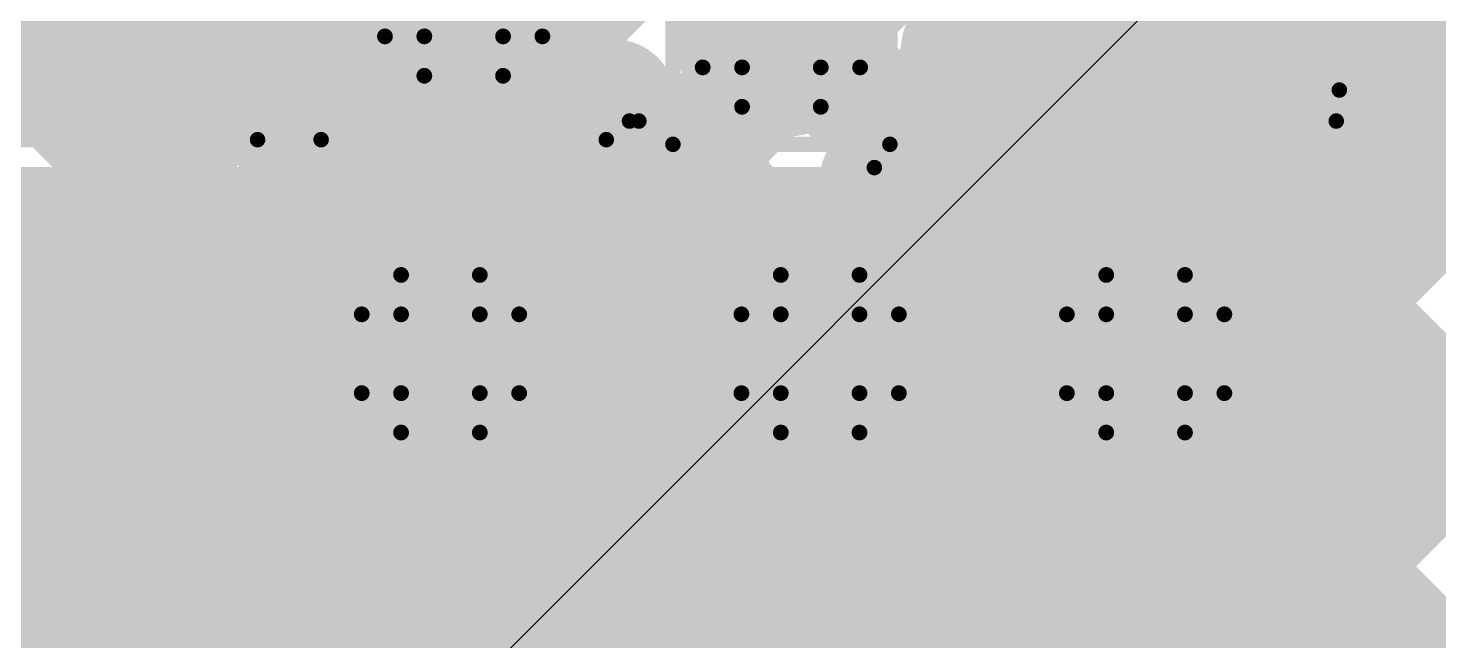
# Model space of a CAD drawing. Header units: millimetres. Extents: x 13 to 259, y -2 to 326.
# Drawn here: x 102.72 to 107.271, y 106.675 to 108.649 of the extents above; entities that cross this region are included whole.
import ezdxf

# ---------------------------------------------------------------- set-up
doc = ezdxf.new("R2010")
doc.units = ezdxf.units.MM
for name, color, linetype in [('BottomLayer', 5, 'Continuous'), ('BottomSolder', 6, 'Continuous'), ('ConnectLayer', 7, 'Continuous'), ('DrillDrawing', 1, 'Continuous'), ('Mechanical14', 56, 'Continuous'), ('Mechanical15', 56, 'Continuous'), ('Mechanical8', 56, 'Continuous'), ('MidLayer1', 16, 'Continuous'), ('MidLayer2', 76, 'Continuous'), ('MidLayer3', 90, 'Continuous'), ('MidLayer4', 156, 'Continuous'), ('MidLayer5', 130, 'Continuous'), ('MidLayer6', 216, 'Continuous'), ('MultiLayer', 9, 'Continuous'), ('TopLayer', 1, 'Continuous'), ('TopOverlay', 2, 'Continuous'), ('TopPaste', 8, 'Continuous'), ('TopSolder', 216, 'Continuous')]:
    doc.layers.add(name, color=color, linetype=linetype)

# ---------------------------------------------------------------- blocks, each defined once
blk = doc.blocks.new('CAPC0603X33N_92')
at = {"layer": 'Mechanical14', "const_width": 0.1}
for points in [[(0.65, 0.25), (-0.65, 0.25)], [(-0.65, -0.25), (-0.65, 0.25)], [(0.65, -0.25), (0.65, 0.25)], [(0.65, -0.25), (-0.65, -0.25)]]:
    blk.add_lwpolyline(points, dxfattribs=at)
at = {"layer": 'Mechanical14', "const_width": 0.05}
for points in [[(-0.675, 0.25, 1), (-0.625, 0.25, 1)], [(-0.675, 0.25, 1), (-0.625, 0.25, 1)], [(0.625, 0.25, 1), (0.675, 0.25, 1)], [(0.625, 0.25, 1), (0.675, 0.25, 1)], [(-0.675, -0.25, 1), (-0.625, -0.25, 1)], [(-0.675, -0.25, 1), (-0.625, -0.25, 1)], [(0.625, -0.25, 1), (0.675, -0.25, 1)], [(0.625, -0.25, 1), (0.675, -0.25, 1)]]:
    blk.add_lwpolyline(points, format="xyb", close=True, dxfattribs=at)
at = {"layer": 'Mechanical15', "const_width": 0.05}
for points in [[(0.75, 0.35), (-0.75, 0.35)], [(-0.75, -0.35), (-0.75, 0.35)], [(0.75, -0.35), (0.75, 0.35)], [(0, -0.3), (0, 0.3)], [(0.3, 0), (-0.3, 0)], [(0.75, -0.35), (-0.75, -0.35)]]:
    blk.add_lwpolyline(points, dxfattribs=at)
at = {"layer": 'Mechanical15', "const_width": 0.025}
for points in [[(-0.7625, 0.35, 1), (-0.7375, 0.35, 1)], [(-0.7625, 0.35, 1), (-0.7375, 0.35, 1)], [(0.7375, 0.35, 1), (0.7625, 0.35, 1)], [(0.7375, 0.35, 1), (0.7625, 0.35, 1)], [(-0.0125, 0.3, 1), (0.0125, 0.3, 1)], [(-0.3125, 0, 1), (-0.2875, 0, 1)], [(0.2875, 0, 1), (0.3125, 0, 1)], [(-0.0125, -0.3, 1), (0.0125, -0.3, 1)], [(-0.7625, -0.35, 1), (-0.7375, -0.35, 1)], [(-0.7625, -0.35, 1), (-0.7375, -0.35, 1)], [(0.7375, -0.35, 1), (0.7625, -0.35, 1)], [(0.7375, -0.35, 1), (0.7625, -0.35, 1)]]:
    blk.add_lwpolyline(points, format="xyb", close=True, dxfattribs=at)
at = {"layer": 'TopLayer'}
for points in [[(-0.575, -0.2), (-0.125, -0.2), (-0.575, 0.2), (-0.125, 0.2)], [(0.125, -0.2), (0.575, -0.2), (0.125, 0.2), (0.575, 0.2)]]:
    blk.add_solid(points, dxfattribs=at)
at = {"layer": 'TopPaste'}
for points in [[(-0.575, -0.2), (-0.125, -0.2), (-0.575, 0.2), (-0.125, 0.2)], [(0.125, -0.2), (0.575, -0.2), (0.125, 0.2), (0.575, 0.2)]]:
    blk.add_solid(points, dxfattribs=at)
at = {"layer": 'TopSolder'}
for points in [[(-0.6766, -0.3016), (-0.0234, -0.3016), (-0.6766, 0.3016), (-0.0234, 0.3016)], [(0.0234, -0.3016), (0.6766, -0.3016), (0.0234, 0.3016), (0.6766, 0.3016)]]:
    blk.add_solid(points, dxfattribs=at)
blk = doc.blocks.new('CAPC1005X55N_93')
at = {"layer": 'Mechanical14', "const_width": 0.1}
for points in [[(-0.5249, -0.2749), (-0.5249, 0.2751)], [(0.5251, 0.2751), (-0.5249, 0.2751)], [(0.5251, -0.2749), (0.5251, 0.2751)], [(0.5251, -0.2749), (-0.5249, -0.2749)]]:
    blk.add_lwpolyline(points, dxfattribs=at)
at = {"layer": 'Mechanical14', "const_width": 0.05}
for points in [[(-0.5499, 0.2751, 1), (-0.5, 0.2751, 1)], [(-0.5499, 0.2751, 1), (-0.5, 0.2751, 1)], [(0.5001, 0.2751, 1), (0.55, 0.2751, 1)], [(0.5001, 0.2751, 1), (0.55, 0.2751, 1)], [(-0.5499, -0.2749, 1), (-0.5, -0.2749, 1)], [(-0.5499, -0.2749, 1), (-0.5, -0.2749, 1)], [(0.5001, -0.2749, 1), (0.55, -0.2749, 1)], [(0.5001, -0.2749, 1), (0.55, -0.2749, 1)]]:
    blk.add_lwpolyline(points, format="xyb", close=True, dxfattribs=at)
at = {"layer": 'Mechanical15', "const_width": 0.05}
for points in [[(0, -0.5), (0, 0.5)], [(-0.91, -0.46), (-0.91, 0.46)], [(0.91, 0.46), (-0.91, 0.46)], [(0.91, -0.46), (0.91, 0.46)], [(0.5, 0), (-0.5, 0)], [(0.91, -0.46), (-0.91, -0.46)]]:
    blk.add_lwpolyline(points, dxfattribs=at)
at = {"layer": 'Mechanical15', "const_width": 0.025}
for points in [[(-0.0125, 0.5, 1), (0.0125, 0.5, 1)], [(-0.9225, 0.46, 1), (-0.8975, 0.46, 1)], [(-0.9225, 0.46, 1), (-0.8975, 0.46, 1)], [(0.8975, 0.46, 1), (0.9225, 0.46, 1)], [(0.8975, 0.46, 1), (0.9225, 0.46, 1)], [(-0.5125, 0, 1), (-0.4875, 0, 1)], [(0.4875, 0, 1), (0.5125, 0, 1)], [(-0.9225, -0.46, 1), (-0.8975, -0.46, 1)], [(-0.9225, -0.46, 1), (-0.8975, -0.46, 1)], [(0.8975, -0.46, 1), (0.9225, -0.46, 1)], [(0.8975, -0.46, 1), (0.9225, -0.46, 1)], [(-0.0125, -0.5, 1), (0.0125, -0.5, 1)]]:
    blk.add_lwpolyline(points, format="xyb", close=True, dxfattribs=at)
at = {"layer": 'TopLayer'}
for points in [[(-0.76, -0.31), (-0.14, -0.31), (-0.76, 0.31), (-0.14, 0.31)], [(0.14, -0.31), (0.76, -0.31), (0.14, 0.31), (0.76, 0.31)]]:
    blk.add_solid(points, dxfattribs=at)
at = {"layer": 'TopPaste'}
for points in [[(-0.76, -0.31), (-0.14, -0.31), (-0.76, 0.31), (-0.14, 0.31)], [(0.14, -0.31), (0.76, -0.31), (0.14, 0.31), (0.76, 0.31)]]:
    blk.add_solid(points, dxfattribs=at)
at = {"layer": 'TopSolder'}
for points in [[(-0.8616, -0.4116), (-0.0384, -0.4116), (-0.8616, 0.4116), (-0.0384, 0.4116)], [(0.0384, -0.4116), (0.8616, -0.4116), (0.0384, 0.4116), (0.8616, 0.4116)]]:
    blk.add_solid(points, dxfattribs=at)
blk = doc.blocks.new('IND_COILCRAFT_0805CS_147')
at = {"layer": 'Mechanical14', "const_width": 0.1}
for points in [[(-1.1445, 0.8625), (1.1445, 0.8625)], [(1.1445, 0.8625), (1.1445, -0.8625)], [(-1.1445, -0.8625), (1.1445, -0.8625)]]:
    blk.add_lwpolyline(points, dxfattribs=at)
at = {"layer": 'Mechanical14', "const_width": 0.05}
for points in [[(1.1195, 0.8625, 1), (1.1695, 0.8625, 1)], [(1.1195, 0.8625, 1), (1.1695, 0.8625, 1)], [(1.1195, -0.8625, 1), (1.1695, -0.8625, 1)], [(1.1195, -0.8625, 1), (1.1695, -0.8625, 1)]]:
    blk.add_lwpolyline(points, format="xyb", close=True, dxfattribs=at)
at = {"layer": 'Mechanical15', "const_width": 0.05}
for points in [[(1.65, 1.14), (1.65, -1.14)], [(-1.65, -1.14), (1.65, -1.14)]]:
    blk.add_lwpolyline(points, dxfattribs=at)
at = {"layer": 'Mechanical15', "const_width": 0.025}
blk.add_lwpolyline([(1.6375, -1.14, 1), (1.6625, -1.14, 1)], format="xyb", close=True, dxfattribs=at)
blk.add_lwpolyline([(1.6375, -1.14, 1), (1.6625, -1.14, 1)], format="xyb", close=True, dxfattribs=at)
at = {"layer": 'Mechanical8', "const_width": 0.1}
for points in [[(0.38, 0.89), (0.38, -0.89)], [(1.4, 0.89), (1.4, -0.89)], [(0, 0.5), (0, 0)], [(0.89, 0.5), (0.89, 0)], [(-0.5, 0), (0, 0)], [(0, 0), (0, -0.5)], [(0, 0), (0.5, 0)], [(0.39, 0), (0.89, 0)], [(0.89, 0), (0.89, -0.5)], [(0.89, 0), (1.39, 0)], [(0.38, -0.89), (1.4, -0.89)]]:
    blk.add_lwpolyline(points, dxfattribs=at)
at = {"layer": 'Mechanical8', "const_width": 0.05}
for points in [[(-0.025, 0.5, 1), (0.025, 0.5, 1)], [(0.865, 0.5, 1), (0.915, 0.5, 1)], [(-0.025, 0, 1), (0.025, 0, 1)], [(-0.025, 0, 1), (0.025, 0, 1)], [(-0.025, 0, 1), (0.025, 0, 1)], [(-0.025, 0, 1), (0.025, 0, 1)], [(0.365, 0, 1), (0.415, 0, 1)], [(0.475, 0, 1), (0.525, 0, 1)], [(0.865, 0, 1), (0.915, 0, 1)], [(0.865, 0, 1), (0.915, 0, 1)], [(0.865, 0, 1), (0.915, 0, 1)], [(0.865, 0, 1), (0.915, 0, 1)], [(1.365, 0, 1), (1.415, 0, 1)], [(-0.025, -0.5, 1), (0.025, -0.5, 1)], [(0.865, -0.5, 1), (0.915, -0.5, 1)], [(0.355, -0.89, 1), (0.405, -0.89, 1)], [(0.355, -0.89, 1), (0.405, -0.89, 1)], [(1.375, -0.89, 1), (1.425, -0.89, 1)], [(1.375, -0.89, 1), (1.425, -0.89, 1)]]:
    blk.add_lwpolyline(points, format="xyb", close=True, dxfattribs=at)
at = {"layer": 'TopLayer'}
blk.add_solid([(0.38, -0.89), (1.4, -0.89), (0.38, 0.89), (1.4, 0.89)], dxfattribs=at)
at = {"layer": 'TopOverlay', "const_width": 0.2}
blk.add_lwpolyline([(0, 0.75), (0, -0.75)], dxfattribs=at)
at = {"layer": 'TopOverlay', "const_width": 0.1}
for points in [[(-0.05, 0.75, 1), (0.05, 0.75, 1)], [(-0.05, -0.75, 1), (0.05, -0.75, 1)]]:
    blk.add_lwpolyline(points, format="xyb", close=True, dxfattribs=at)
at = {"layer": 'TopPaste'}
blk.add_solid([(0.38, -0.89), (1.4, -0.89), (0.38, 0.89), (1.4, 0.89)], dxfattribs=at)
at = {"layer": 'TopSolder'}
blk.add_solid([(0.2784, -0.9916), (1.5016, -0.9916), (0.2784, 0.9916), (1.5016, 0.9916)], dxfattribs=at)
blk = doc.blocks.new('IND_COILCRAFT_0805CS_148')
at = {"layer": 'Mechanical14', "const_width": 0.1}
for points in [[(-1.1445, 0.8625), (1.1445, 0.8625)], [(1.1445, 0.8625), (1.1445, -0.8625)], [(-1.1445, -0.8625), (1.1445, -0.8625)]]:
    blk.add_lwpolyline(points, dxfattribs=at)
at = {"layer": 'Mechanical14', "const_width": 0.05}
for points in [[(1.1195, 0.8625, 1), (1.1695, 0.8625, 1)], [(1.1195, 0.8625, 1), (1.1695, 0.8625, 1)], [(1.1195, -0.8625, 1), (1.1695, -0.8625, 1)], [(1.1195, -0.8625, 1), (1.1695, -0.8625, 1)]]:
    blk.add_lwpolyline(points, format="xyb", close=True, dxfattribs=at)
at = {"layer": 'Mechanical15', "const_width": 0.05}
for points in [[(-1.65, 1.14), (1.65, 1.14)], [(1.65, 1.14), (1.65, -1.14)], [(-1.65, -1.14), (1.65, -1.14)]]:
    blk.add_lwpolyline(points, dxfattribs=at)
at = {"layer": 'Mechanical15', "const_width": 0.025}
for points in [[(1.6375, 1.14, 1), (1.6625, 1.14, 1)], [(1.6375, 1.14, 1), (1.6625, 1.14, 1)], [(1.6375, -1.14, 1), (1.6625, -1.14, 1)], [(1.6375, -1.14, 1), (1.6625, -1.14, 1)]]:
    blk.add_lwpolyline(points, format="xyb", close=True, dxfattribs=at)
at = {"layer": 'Mechanical8', "const_width": 0.1}
for points in [[(0.38, 0.89), (1.4, 0.89)], [(0.38, 0.89), (0.38, -0.89)], [(1.4, 0.89), (1.4, -0.89)], [(0, 0.5), (0, 0)], [(0.89, 0.5), (0.89, 0)], [(-0.5, 0), (0, 0)], [(0, 0), (0, -0.5)], [(0, 0), (0.5, 0)], [(0.39, 0), (0.89, 0)], [(0.89, 0), (0.89, -0.5)], [(0.89, 0), (1.39, 0)], [(0.38, -0.89), (1.4, -0.89)]]:
    blk.add_lwpolyline(points, dxfattribs=at)
at = {"layer": 'Mechanical8', "const_width": 0.05}
for points in [[(0.355, 0.89, 1), (0.405, 0.89, 1)], [(0.355, 0.89, 1), (0.405, 0.89, 1)], [(1.375, 0.89, 1), (1.425, 0.89, 1)], [(1.375, 0.89, 1), (1.425, 0.89, 1)], [(-0.025, 0.5, 1), (0.025, 0.5, 1)], [(0.865, 0.5, 1), (0.915, 0.5, 1)], [(-0.025, 0, 1), (0.025, 0, 1)], [(-0.025, 0, 1), (0.025, 0, 1)], [(-0.025, 0, 1), (0.025, 0, 1)], [(-0.025, 0, 1), (0.025, 0, 1)], [(0.365, 0, 1), (0.415, 0, 1)], [(0.475, 0, 1), (0.525, 0, 1)], [(0.865, 0, 1), (0.915, 0, 1)], [(0.865, 0, 1), (0.915, 0, 1)], [(0.865, 0, 1), (0.915, 0, 1)], [(0.865, 0, 1), (0.915, 0, 1)], [(1.365, 0, 1), (1.415, 0, 1)], [(-0.025, -0.5, 1), (0.025, -0.5, 1)], [(0.865, -0.5, 1), (0.915, -0.5, 1)], [(0.355, -0.89, 1), (0.405, -0.89, 1)], [(0.355, -0.89, 1), (0.405, -0.89, 1)], [(1.375, -0.89, 1), (1.425, -0.89, 1)], [(1.375, -0.89, 1), (1.425, -0.89, 1)]]:
    blk.add_lwpolyline(points, format="xyb", close=True, dxfattribs=at)
at = {"layer": 'TopLayer'}
blk.add_solid([(0.38, -0.89), (1.4, -0.89), (0.38, 0.89), (1.4, 0.89)], dxfattribs=at)
at = {"layer": 'TopOverlay', "const_width": 0.2}
blk.add_lwpolyline([(0, 0.75), (0, -0.75)], dxfattribs=at)
at = {"layer": 'TopOverlay', "const_width": 0.1}
for points in [[(-0.05, 0.75, 1), (0.05, 0.75, 1)], [(-0.05, -0.75, 1), (0.05, -0.75, 1)]]:
    blk.add_lwpolyline(points, format="xyb", close=True, dxfattribs=at)
at = {"layer": 'TopPaste'}
blk.add_solid([(0.38, -0.89), (1.4, -0.89), (0.38, 0.89), (1.4, 0.89)], dxfattribs=at)
at = {"layer": 'TopSolder'}
blk.add_solid([(0.2784, -0.9916), (1.5016, -0.9916), (0.2784, 0.9916), (1.5016, 0.9916)], dxfattribs=at)
blk = doc.blocks.new('CAPC1005X55N_152')
at = {"layer": 'Mechanical14', "const_width": 0.1}
for points in [[(-0.5249, -0.2749), (-0.5249, 0.2751)], [(0.5251, 0.2751), (-0.5249, 0.2751)], [(0.5251, -0.2749), (0.5251, 0.2751)], [(0.5251, -0.2749), (-0.5249, -0.2749)]]:
    blk.add_lwpolyline(points, dxfattribs=at)
at = {"layer": 'Mechanical14', "const_width": 0.05}
for points in [[(-0.5499, 0.2751, 1), (-0.5, 0.2751, 1)], [(-0.5499, 0.2751, 1), (-0.5, 0.2751, 1)], [(0.5001, 0.2751, 1), (0.55, 0.2751, 1)], [(0.5001, 0.2751, 1), (0.55, 0.2751, 1)], [(-0.5499, -0.2749, 1), (-0.5, -0.2749, 1)], [(-0.5499, -0.2749, 1), (-0.5, -0.2749, 1)], [(0.5001, -0.2749, 1), (0.55, -0.2749, 1)], [(0.5001, -0.2749, 1), (0.55, -0.2749, 1)]]:
    blk.add_lwpolyline(points, format="xyb", close=True, dxfattribs=at)
at = {"layer": 'Mechanical15', "const_width": 0.05}
for points in [[(0, -0.5), (0, 0.5)], [(-0.91, -0.46), (-0.91, 0.46)], [(0.91, 0.46), (-0.91, 0.46)], [(0.91, -0.46), (0.91, 0.46)], [(0.5, 0), (-0.5, 0)], [(0.91, -0.46), (-0.91, -0.46)]]:
    blk.add_lwpolyline(points, dxfattribs=at)
at = {"layer": 'Mechanical15', "const_width": 0.025}
for points in [[(-0.0125, 0.5, 1), (0.0125, 0.5, 1)], [(-0.9225, 0.46, 1), (-0.8975, 0.46, 1)], [(-0.9225, 0.46, 1), (-0.8975, 0.46, 1)], [(0.8975, 0.46, 1), (0.9225, 0.46, 1)], [(0.8975, 0.46, 1), (0.9225, 0.46, 1)], [(-0.5125, 0, 1), (-0.4875, 0, 1)], [(0.4875, 0, 1), (0.5125, 0, 1)], [(-0.9225, -0.46, 1), (-0.8975, -0.46, 1)], [(-0.9225, -0.46, 1), (-0.8975, -0.46, 1)], [(0.8975, -0.46, 1), (0.9225, -0.46, 1)], [(0.8975, -0.46, 1), (0.9225, -0.46, 1)], [(-0.0125, -0.5, 1), (0.0125, -0.5, 1)]]:
    blk.add_lwpolyline(points, format="xyb", close=True, dxfattribs=at)
at = {"layer": 'TopLayer'}
for points in [[(-0.76, -0.31), (-0.14, -0.31), (-0.76, 0.31), (-0.14, 0.31)], [(0.14, -0.31), (0.76, -0.31), (0.14, 0.31), (0.76, 0.31)]]:
    blk.add_solid(points, dxfattribs=at)
at = {"layer": 'TopPaste'}
for points in [[(-0.76, -0.31), (-0.14, -0.31), (-0.76, 0.31), (-0.14, 0.31)], [(0.14, -0.31), (0.76, -0.31), (0.14, 0.31), (0.76, 0.31)]]:
    blk.add_solid(points, dxfattribs=at)
at = {"layer": 'TopSolder'}
for points in [[(-0.8616, -0.4116), (-0.0384, -0.4116), (-0.8616, 0.4116), (-0.0384, 0.4116)], [(0.0384, -0.4116), (0.8616, -0.4116), (0.0384, 0.4116), (0.8616, 0.4116)]]:
    blk.add_solid(points, dxfattribs=at)
blk = doc.blocks.new('CAPC1608X80N_153')
at = {"layer": 'Mechanical14', "const_width": 0.1}
for points in [[(0.8, 0.4), (-0.8, 0.4)], [(-0.8, 0.4), (-0.8, -0.4)], [(0.8, 0.4), (0.8, -0.4)], [(0.8, -0.4), (-0.8, -0.4)]]:
    blk.add_lwpolyline(points, dxfattribs=at)
at = {"layer": 'Mechanical14', "const_width": 0.05}
for points in [[(-0.825, 0.4, 1), (-0.775, 0.4, 1)], [(-0.825, 0.4, 1), (-0.775, 0.4, 1)], [(0.775, 0.4, 1), (0.825, 0.4, 1)], [(0.775, 0.4, 1), (0.825, 0.4, 1)], [(-0.825, -0.4, 1), (-0.775, -0.4, 1)], [(-0.825, -0.4, 1), (-0.775, -0.4, 1)], [(0.775, -0.4, 1), (0.825, -0.4, 1)], [(0.775, -0.4, 1), (0.825, -0.4, 1)]]:
    blk.add_lwpolyline(points, format="xyb", close=True, dxfattribs=at)
at = {"layer": 'Mechanical15', "const_width": 0.05}
for points in [[(1.5, 0.75), (-1.5, 0.75)], [(-1.5, 0.75), (-1.5, -0.75)], [(1.5, 0.75), (1.5, -0.75)], [(0, 0.5), (0, -0.5)], [(0.5, 0), (-0.5, 0)], [(1.5, -0.75), (-1.5, -0.75)]]:
    blk.add_lwpolyline(points, dxfattribs=at)
at = {"layer": 'Mechanical15'}
for points, const_width in [([(-1.5125, 0.75, 1), (-1.4875, 0.75, 1)], 0.025), ([(-1.5125, 0.75, 1), (-1.4875, 0.75, 1)], 0.025), ([(1.4875, 0.75, 1), (1.5125, 0.75, 1)], 0.025), ([(1.4875, 0.75, 1), (1.5125, 0.75, 1)], 0.025), ([(-0.0125, 0.5, 1), (0.0125, 0.5, 1)], 0.025), ([(0.35, 0, 1), (-0.35, 0, 1)], 0.05), ([(-0.5125, 0, 1), (-0.4875, 0, 1)], 0.025), ([(-0.3625, 0, 1), (-0.3375, 0, 1)], 0.025), ([(0.3375, 0, 1), (0.3625, 0, 1)], 0.025), ([(0.4875, 0, 1), (0.5125, 0, 1)], 0.025), ([(-0.0125, -0.5, 1), (0.0125, -0.5, 1)], 0.025), ([(-1.5125, -0.75, 1), (-1.4875, -0.75, 1)], 0.025), ([(-1.5125, -0.75, 1), (-1.4875, -0.75, 1)], 0.025), ([(1.4875, -0.75, 1), (1.5125, -0.75, 1)], 0.025), ([(1.4875, -0.75, 1), (1.5125, -0.75, 1)], 0.025)]:
    blk.add_lwpolyline(points, format="xyb", close=True, dxfattribs=dict(at, const_width=const_width))
at = {"layer": 'TopLayer'}
for points in [[(-1.25, -0.5), (-0.25, -0.5), (-1.25, 0.5), (-0.25, 0.5)], [(0.25, -0.5), (1.25, -0.5), (0.25, 0.5), (1.25, 0.5)]]:
    blk.add_solid(points, dxfattribs=at)
at = {"layer": 'TopPaste'}
for points in [[(-1.25, -0.5), (-0.25, -0.5), (-1.25, 0.5), (-0.25, 0.5)], [(0.25, -0.5), (1.25, -0.5), (0.25, 0.5), (1.25, 0.5)]]:
    blk.add_solid(points, dxfattribs=at)
at = {"layer": 'TopSolder'}
for points in [[(-1.3516, -0.6016), (-0.1484, -0.6016), (-1.3516, 0.6016), (-0.1484, 0.6016)], [(0.1484, -0.6016), (1.3516, -0.6016), (0.1484, 0.6016), (1.3516, 0.6016)]]:
    blk.add_solid(points, dxfattribs=at)

msp = doc.modelspace()

# ---------------------------------------------------------------- linework, layer by layer
at = {"layer": 'BottomLayer', "const_width": 0.25}
for points in [[(104, 108.75, 1), (104.25, 108.75, 1)], [(105.025, 108.65, 1), (105.275, 108.65, 1)], [(103.925, 107.6, 1), (104.175, 107.6, 1)], [(105.15, 107.6, 1), (105.4, 107.6, 1)], [(106.2, 107.6, 1), (106.45, 107.6, 1)]]:
    msp.add_lwpolyline(points, format="xyb", close=True, dxfattribs=at)
at = {"layer": 'BottomSolder', "const_width": 0.3516}
for points in [[(106.0242, 108.95, 1), (106.3758, 108.95, 1)], [(103.9492, 108.75, 1), (104.3008, 108.75, 1)], [(104.9742, 108.65, 1), (105.3258, 108.65, 1)], [(103.8742, 107.6, 1), (104.2258, 107.6, 1)], [(105.0992, 107.6, 1), (105.4508, 107.6, 1)], [(106.1492, 107.6, 1), (106.5008, 107.6, 1)]]:
    msp.add_lwpolyline(points, format="xyb", close=True, dxfattribs=at)
at = {"layer": 'ConnectLayer'}
msp.add_line((104.2674, 106.6423), (107.0167, 109.3917), dxfattribs=at)
at = {"layer": 'ConnectLayer', "const_width": 0.4}
for points in [[(102.0897, 108.0294), (112.8656, 118.8053)], [(102.0897, 108.0294), (112.8374, 118.7771)], [(97.7689, 114.3628), (103.5639, 108.5678)], [(97.7689, 114.3628), (103.5639, 108.5678)], [(106.4739, 108.1709), (112.047, 113.744)], [(104.8498, 104.8498), (113.697, 113.697)], [(104.8498, 104.8498), (113.697, 113.697)], [(106.8969, 107.7454), (112.8308, 113.6793)], [(106.4739, 108.1709), (111.6964, 113.3935)], [(106.8969, 107.7454), (112.1409, 112.9895)], [(104.8498, 104.8498), (112.935, 112.935)], [(104.8498, 104.8498), (112.935, 112.935)], [(104.8498, 104.8498), (111.275, 111.275)], [(104.8498, 104.8498), (111.275, 111.275)], [(106.4739, 108.1709), (109.578, 111.275)], [(106.8969, 107.7454), (110.4265, 111.275)], [(101.7835, 109.4997), (103.4919, 107.7913)], [(101.7835, 109.4997), (103.4919, 107.7913)], [(101.8824, 109.4007), (103.06, 108.2231)], [(103.6, 106.9942), (106.0059, 109.4)], [(106.1257, 109.4), (106.95, 108.5757)], [(103.6, 109.3808), (103.6, 106.9)], [(104.3544, 106.9), (106.6994, 109.245)], [(104.3544, 106.9), (106.6994, 109.245)], [(106.95, 109.187), (106.95, 106.9)], [(103.8544, 109.1258), (106.0801, 106.9)], [(103.6, 108.6912), (103.9856, 109.0767)], [(103.06, 109.0631), (103.06, 106.9)], [(105.6259, 109.0513), (106.95, 107.7271)], [(102.0897, 108.0294), (103.06, 108.9997)], [(103.6, 107.8427), (104.7365, 108.9792)], [(104.999, 108.8297), (106.9287, 106.9)], [(106.7604, 108.7654), (108.8708, 106.655)], [(106.7604, 108.7654), (108.8708, 106.655)], [(106.7604, 108.7654), (108.435, 107.0908)], [(101.7949, 108.6398), (108.8132, 101.6214)], [(101.7949, 108.6398), (108.8132, 101.6214)], [(102.203, 107.2942), (103.5459, 108.6371)], [(102.203, 107.2942), (103.5459, 108.6371)], [(105.203, 106.9), (106.95, 108.6471)], [(105.6288, 104.7803), (109.4996, 108.6511)], [(105.6288, 104.7803), (109.4996, 108.6511)], [(101.89, 108.5445), (103.06, 107.3745)], [(103.6, 108.5316), (105.2316, 106.9)], [(105.5671, 108.1127), (105.8978, 108.4433)], [(105.5671, 108.1127), (105.8978, 108.4433)], [(105.5671, 108.1127), (105.8978, 108.4433)], [(104.5915, 108.3887), (104.6625, 108.3177)], [(104.5915, 108.3887), (104.6625, 108.3177)], [(104.5915, 108.3887), (104.6625, 108.3177)], [(106.3074, 108.3699), (106.5207, 108.1566)], [(106.3074, 108.3699), (106.5207, 108.1566)], [(106.3074, 108.3699), (106.5207, 108.1566)], [(105.5814, 108.2474), (105.8625, 107.9663)], [(105.5814, 108.2474), (105.8625, 107.9663)], [(105.5814, 108.2474), (105.8625, 107.9663)], [(104.5378, 107.9319), (104.7892, 108.1833)], [(104.5378, 107.9319), (104.7892, 108.1833)], [(104.5378, 107.9319), (104.7892, 108.1833)], [(104.8178, 108.1625), (104.9138, 108.0665)], [(104.8178, 108.1625), (104.9138, 108.0665)], [(104.8178, 108.1625), (104.9138, 108.0665)], [(102.203, 107.2942), (103.06, 108.1512)], [(106.0515, 106.9), (106.95, 107.7986)], [(106.8817, 107.7956), (108.8559, 105.8214)], [(106.8817, 107.7956), (108.8559, 105.8214)], [(106.8817, 107.7956), (108.435, 106.2423)], [(101.9131, 106.1558), (103.4711, 107.7138)], [(101.9131, 106.1558), (103.4711, 107.7138)], [(103.6, 107.683), (104.3831, 106.9)], [(105.6288, 104.7803), (108.435, 107.5865)], [(104.6315, 107.5002), (104.7139, 107.4178)], [(104.6315, 107.5002), (104.7139, 107.4178)], [(104.6315, 107.5002), (104.7139, 107.4178)], [(102.2016, 107.3846), (104.7884, 104.7977)], [(102.2016, 107.3846), (104.7884, 104.7977)], [(102.2016, 107.3845), (103.8544, 105.7317)], [(97.24, 99.7856), (104.7624, 107.308)], [(97.24, 99.7856), (104.7624, 107.308)], [(101.9131, 106.1558), (103.06, 107.3027)], [(103.985, 106.5306), (104.7624, 107.308)], [(105.7415, 107.2387), (109.2195, 103.7608)], [(105.7415, 107.2387), (109.2195, 103.7608)], [(105.7415, 107.2387), (109.2195, 103.7608)], [(101.8952, 105.2893), (103.7181, 107.1122)], [(101.8952, 105.2893), (103.7181, 107.1122)], [(106.6913, 107.1375), (109.6429, 104.1859)], [(106.6913, 107.1375), (109.6429, 104.1859)], [(106.6913, 107.1375), (108.435, 105.3937)], [(104.1131, 104.9616), (106.1797, 107.0282)], [(104.1131, 104.9616), (106.1797, 107.0282)], [(104.1131, 104.9616), (106.1797, 107.0282)], [(104.2413, 107.0419), (106.5143, 104.7689)], [(104.2413, 107.0419), (106.5143, 104.7689)], [(104.2413, 107.0419), (106.5143, 104.7689)], [(105.0929, 107.0388), (106.9252, 105.2065)], [(105.0929, 107.0388), (106.9252, 105.2065)], [(105.0929, 107.0388), (106.9252, 105.2065)], [(101.515, 103.212), (105.3143, 107.0113)], [(101.515, 103.212), (105.3143, 107.0113)], [(103.8276, 105.5247), (105.3143, 107.0113)], [(103.985, 106.2389), (103.985, 107.0136)], [(103.6, 106.9), (106.95, 106.9)], [(101.8952, 105.2893), (103.174, 106.5682)]]:
    msp.add_lwpolyline(points, dxfattribs=at)
for points in [[(105.74, 109.4, -0.893323), (104.5749, 109.2683)], [(103.0185, 109.3814, -0.064564), (103.5365, 108.709)], [(103.9611, 108.1833, -1.572952), (104.6655, 108.9867)], [(103.9611, 108.1833, -1.572952), (104.6655, 108.9867)], [(103.5365, 108.709, -0.841601), (104.6655, 108.9867)], [(106.79, 108.95, -0.711906), (105.7365, 108.5851)], [(106.79, 108.95, -0.711906), (105.7365, 108.5851)], [(106.79, 108.95, -0.711906), (105.7365, 108.5851)], [(105.7365, 108.5851, -0.224181), (105.4726, 108.156)], [(105.7365, 108.5851, -0.224181), (105.4726, 108.156)], [(105.7365, 108.5851, -0.224181), (105.4726, 108.156)], [(104.6096, 108.4134, -0.205881), (104.214, 108.1668)], [(104.6096, 108.4134, -0.205881), (104.214, 108.1668)], [(104.6096, 108.4134, -0.205881), (104.214, 108.1668)], [(104.9525, 108.0941, -0.207068), (104.6096, 108.4134)], [(104.9525, 108.0941, -0.207068), (104.6096, 108.4134)], [(104.9525, 108.0941, -0.207068), (104.6096, 108.4134)], [(103.9611, 108.1833, -0.110364), (103.7354, 108.307)], [(103.7354, 108.307, -0.013956), (103.8009, 108.1348)], [(104.64, 107.6, -2.177276), (103.9611, 108.1833)], [(104.64, 107.6, -2.177276), (103.9611, 108.1833)], [(103.8009, 108.1348, -0.071254), (103.9611, 108.1833)], [(104.214, 108.1668, -0.333925), (104.64, 107.6)], [(104.214, 108.1668, -0.333925), (104.64, 107.6)], [(104.214, 108.1668, -0.333925), (104.64, 107.6)], [(105.4726, 108.156, -0.191183), (105.8, 107.8692)], [(105.4726, 108.156, -0.191183), (105.8, 107.8692)], [(105.4726, 108.156, -0.191183), (105.8, 107.8692)], [(105.8, 107.8692, -0.787291), (106.915, 107.6)], [(105.8, 107.8692, -0.787291), (106.915, 107.6)], [(105.8, 107.8692, -0.787291), (106.915, 107.6)], [(105.8, 107.3308, -1.299879), (104.9525, 108.0941)], [(105.8, 107.3308, -1.299879), (104.9525, 108.0941)], [(105.8, 107.3308, -1.299879), (104.9525, 108.0941)], [(104.64, 107.6, -0.44693), (103.985, 107.0136)], [(106.915, 107.6, -0.787291), (105.8, 107.3308)], [(106.915, 107.6, -0.787291), (105.8, 107.3308)], [(106.915, 107.6, -0.787291), (105.8, 107.3308)], [(103.6, 106.36, -0.414213), (103.06, 106.9)], [(103.6, 106.36, -0.414214), (103.06, 106.9)]]:
    msp.add_lwpolyline(points, format="xyb", dxfattribs=at)
at = {"layer": 'ConnectLayer', "const_width": 0.2}
for points in [[(104.899, 108.8297, 1), (105.099, 108.8297, 1)], [(106.6604, 108.7654, 1), (106.8604, 108.7654, 1)], [(106.6604, 108.7654, 1), (106.8604, 108.7654, 1)], [(106.6604, 108.7654, 1), (106.8604, 108.7654, 1)], [(103.4365, 108.709, 1), (103.6365, 108.709, 1)], [(103.4365, 108.709, 1), (103.6365, 108.709, 1)], [(103.5, 108.6912, 1), (103.7, 108.6912, 1)], [(103.446, 108.6371, 1), (103.6459, 108.6371, 1)], [(103.446, 108.6371, 1), (103.6459, 108.6371, 1)], [(106.85, 108.6471, 1), (107.05, 108.6471, 1)], [(103.4639, 108.5678, 1), (103.6639, 108.5678, 1)], [(103.4639, 108.5678, 1), (103.6639, 108.5678, 1)], [(105.6365, 108.5851, 1), (105.8365, 108.5851, 1)], [(105.6365, 108.5851, 1), (105.8365, 108.5851, 1)], [(105.6365, 108.5851, 1), (105.8365, 108.5851, 1)], [(105.6365, 108.5851, 1), (105.8365, 108.5851, 1)], [(105.6365, 108.5851, 1), (105.8365, 108.5851, 1)], [(105.6365, 108.5851, 1), (105.8365, 108.5851, 1)], [(106.85, 108.5757, 1), (107.05, 108.5757, 1)], [(103.5, 108.5316, 1), (103.7, 108.5316, 1)], [(105.7978, 108.4433, 1), (105.9978, 108.4433, 1)], [(105.7978, 108.4433, 1), (105.9978, 108.4433, 1)], [(105.7978, 108.4433, 1), (105.9978, 108.4433, 1)], [(104.4915, 108.3887, 1), (104.6915, 108.3887, 1)], [(104.4915, 108.3887, 1), (104.6915, 108.3887, 1)], [(104.4915, 108.3887, 1), (104.6915, 108.3887, 1)], [(104.5096, 108.4134, 1), (104.7096, 108.4134, 1)], [(104.5096, 108.4134, 1), (104.7096, 108.4134, 1)], [(104.5096, 108.4134, 1), (104.7096, 108.4134, 1)], [(104.5096, 108.4134, 1), (104.7096, 108.4134, 1)], [(104.5096, 108.4134, 1), (104.7096, 108.4134, 1)], [(104.5096, 108.4134, 1), (104.7096, 108.4134, 1)], [(106.2074, 108.3699, 1), (106.4074, 108.3699, 1)], [(106.2074, 108.3699, 1), (106.4074, 108.3699, 1)], [(106.2074, 108.3699, 1), (106.4074, 108.3699, 1)], [(103.6354, 108.307, 1), (103.8354, 108.307, 1)], [(103.6354, 108.307, 1), (103.8354, 108.307, 1)], [(104.5625, 108.3177, 1), (104.7625, 108.3177, 1)], [(104.5625, 108.3177, 1), (104.7625, 108.3177, 1)], [(104.5625, 108.3177, 1), (104.7625, 108.3177, 1)], [(105.4814, 108.2474, 1), (105.6814, 108.2474, 1)], [(105.4814, 108.2474, 1), (105.6814, 108.2474, 1)], [(105.4814, 108.2474, 1), (105.6814, 108.2474, 1)], [(102.96, 108.2231, 1), (103.16, 108.2231, 1)], [(103.8611, 108.1833, 1), (104.0611, 108.1833, 1)], [(103.8611, 108.1833, 1), (104.0611, 108.1833, 1)], [(103.8611, 108.1833, 1), (104.0611, 108.1833, 1)], [(103.8611, 108.1833, 1), (104.0611, 108.1833, 1)], [(103.8611, 108.1833, 1), (104.0611, 108.1833, 1)], [(103.8611, 108.1833, 1), (104.0611, 108.1833, 1)], [(104.114, 108.1668, 1), (104.314, 108.1668, 1)], [(104.114, 108.1668, 1), (104.314, 108.1668, 1)], [(104.114, 108.1668, 1), (104.314, 108.1668, 1)], [(104.114, 108.1668, 1), (104.314, 108.1668, 1)], [(104.114, 108.1668, 1), (104.314, 108.1668, 1)], [(104.114, 108.1668, 1), (104.314, 108.1668, 1)], [(104.6892, 108.1833, 1), (104.8892, 108.1833, 1)], [(104.6892, 108.1833, 1), (104.8892, 108.1833, 1)], [(104.6892, 108.1833, 1), (104.8892, 108.1833, 1)], [(104.7178, 108.1625, 1), (104.9178, 108.1625, 1)], [(104.7178, 108.1625, 1), (104.9178, 108.1625, 1)], [(104.7178, 108.1625, 1), (104.9178, 108.1625, 1)], [(105.3726, 108.156, 1), (105.5726, 108.156, 1)], [(105.3726, 108.156, 1), (105.5726, 108.156, 1)], [(105.3726, 108.156, 1), (105.5726, 108.156, 1)], [(105.3726, 108.156, 1), (105.5726, 108.156, 1)], [(105.3726, 108.156, 1), (105.5726, 108.156, 1)], [(105.3726, 108.156, 1), (105.5726, 108.156, 1)], [(106.3739, 108.1709, 1), (106.5739, 108.1709, 1)], [(106.3739, 108.1709, 1), (106.5739, 108.1709, 1)], [(106.3739, 108.1709, 1), (106.5739, 108.1709, 1)], [(106.4207, 108.1566, 1), (106.6207, 108.1566, 1)], [(106.4207, 108.1566, 1), (106.6207, 108.1566, 1)], [(106.4207, 108.1566, 1), (106.6207, 108.1566, 1)], [(102.96, 108.1512, 1), (103.16, 108.1512, 1)], [(103.7009, 108.1348, 1), (103.9009, 108.1348, 1)], [(103.7009, 108.1348, 1), (103.9009, 108.1348, 1)], [(105.4671, 108.1127, 1), (105.6671, 108.1127, 1)], [(105.4671, 108.1127, 1), (105.6671, 108.1127, 1)], [(105.4671, 108.1127, 1), (105.6671, 108.1127, 1)], [(104.8138, 108.0665, 1), (105.0138, 108.0665, 1)], [(104.8138, 108.0665, 1), (105.0138, 108.0665, 1)], [(104.8138, 108.0665, 1), (105.0138, 108.0665, 1)], [(104.8525, 108.0941, 1), (105.0525, 108.0941, 1)], [(104.8525, 108.0941, 1), (105.0525, 108.0941, 1)], [(104.8525, 108.0941, 1), (105.0525, 108.0941, 1)], [(104.8525, 108.0941, 1), (105.0525, 108.0941, 1)], [(104.8525, 108.0941, 1), (105.0525, 108.0941, 1)], [(104.8525, 108.0941, 1), (105.0525, 108.0941, 1)], [(104.4378, 107.9319, 1), (104.6378, 107.9319, 1)], [(104.4378, 107.9319, 1), (104.6378, 107.9319, 1)], [(104.4378, 107.9319, 1), (104.6378, 107.9319, 1)], [(105.7625, 107.9663, 1), (105.9625, 107.9663, 1)], [(105.7625, 107.9663, 1), (105.9625, 107.9663, 1)], [(105.7625, 107.9663, 1), (105.9625, 107.9663, 1)], [(103.5, 107.8427, 1), (103.7, 107.8427, 1)], [(105.7, 107.8692, 1), (105.9, 107.8692, 1)], [(105.7, 107.8692, 1), (105.9, 107.8692, 1)], [(105.7, 107.8692, 1), (105.9, 107.8692, 1)], [(105.7, 107.8692, 1), (105.9, 107.8692, 1)], [(105.7, 107.8692, 1), (105.9, 107.8692, 1)], [(105.7, 107.8692, 1), (105.9, 107.8692, 1)], [(103.3919, 107.7913, 1), (103.5919, 107.7913, 1)], [(103.3919, 107.7913, 1), (103.5919, 107.7913, 1)], [(106.7817, 107.7956, 1), (106.9817, 107.7956, 1)], [(106.7817, 107.7956, 1), (106.9817, 107.7956, 1)], [(106.7817, 107.7956, 1), (106.9817, 107.7956, 1)], [(106.85, 107.7986, 1), (107.05, 107.7986, 1)], [(106.7969, 107.7454, 1), (106.9969, 107.7454, 1)], [(106.7969, 107.7454, 1), (106.9969, 107.7454, 1)], [(106.7969, 107.7454, 1), (106.9969, 107.7454, 1)], [(103.3711, 107.7138, 1), (103.5711, 107.7138, 1)], [(103.3711, 107.7138, 1), (103.5711, 107.7138, 1)], [(106.85, 107.7271, 1), (107.05, 107.7271, 1)], [(103.5, 107.683, 1), (103.7, 107.683, 1)], [(104.54, 107.6, 1), (104.74, 107.6, 1)], [(104.54, 107.6, 1), (104.74, 107.6, 1)], [(104.54, 107.6, 1), (104.74, 107.6, 1)], [(104.54, 107.6, 1), (104.74, 107.6, 1)], [(104.54, 107.6, 1), (104.74, 107.6, 1)], [(104.54, 107.6, 1), (104.74, 107.6, 1)], [(106.815, 107.6, 1), (107.015, 107.6, 1)], [(106.815, 107.6, 1), (107.015, 107.6, 1)], [(106.815, 107.6, 1), (107.015, 107.6, 1)], [(106.815, 107.6, 1), (107.015, 107.6, 1)], [(106.815, 107.6, 1), (107.015, 107.6, 1)], [(106.815, 107.6, 1), (107.015, 107.6, 1)], [(104.5315, 107.5002, 1), (104.7315, 107.5002, 1)], [(104.5315, 107.5002, 1), (104.7315, 107.5002, 1)], [(104.5315, 107.5002, 1), (104.7315, 107.5002, 1)], [(104.6139, 107.4178, 1), (104.8139, 107.4178, 1)], [(104.6139, 107.4178, 1), (104.8139, 107.4178, 1)], [(104.6139, 107.4178, 1), (104.8139, 107.4178, 1)], [(102.96, 107.3745, 1), (103.16, 107.3745, 1)], [(102.96, 107.3027, 1), (103.16, 107.3027, 1)], [(104.6624, 107.308, 1), (104.8624, 107.308, 1)], [(104.6624, 107.308, 1), (104.8624, 107.308, 1)], [(104.6624, 107.308, 1), (104.8624, 107.308, 1)], [(105.7, 107.3308, 1), (105.9, 107.3308, 1)], [(105.7, 107.3308, 1), (105.9, 107.3308, 1)], [(105.7, 107.3308, 1), (105.9, 107.3308, 1)], [(105.7, 107.3308, 1), (105.9, 107.3308, 1)], [(105.7, 107.3308, 1), (105.9, 107.3308, 1)], [(105.7, 107.3308, 1), (105.9, 107.3308, 1)], [(105.6415, 107.2387, 1), (105.8415, 107.2387, 1)], [(105.6415, 107.2387, 1), (105.8415, 107.2387, 1)], [(105.6415, 107.2387, 1), (105.8415, 107.2387, 1)], [(103.6181, 107.1122, 1), (103.8181, 107.1122, 1)], [(103.6181, 107.1122, 1), (103.8181, 107.1122, 1)], [(106.5913, 107.1375, 1), (106.7913, 107.1375, 1)], [(106.5913, 107.1375, 1), (106.7913, 107.1375, 1)], [(106.5913, 107.1375, 1), (106.7913, 107.1375, 1)], [(104.1413, 107.0419, 1), (104.3413, 107.0419, 1)], [(104.1413, 107.0419, 1), (104.3413, 107.0419, 1)], [(104.1413, 107.0419, 1), (104.3413, 107.0419, 1)], [(104.9929, 107.0388, 1), (105.1929, 107.0388, 1)], [(104.9929, 107.0388, 1), (105.1929, 107.0388, 1)], [(104.9929, 107.0388, 1), (105.1929, 107.0388, 1)], [(106.0797, 107.0282, 1), (106.2797, 107.0282, 1)], [(106.0797, 107.0282, 1), (106.2797, 107.0282, 1)], [(106.0797, 107.0282, 1), (106.2797, 107.0282, 1)], [(103.5, 106.9942, 1), (103.7, 106.9942, 1)], [(103.885, 107.0136, 1), (104.085, 107.0136, 1)], [(103.885, 107.0136, 1), (104.085, 107.0136, 1)], [(105.2143, 107.0113, 1), (105.4143, 107.0113, 1)], [(105.2143, 107.0113, 1), (105.4143, 107.0113, 1)], [(105.2143, 107.0113, 1), (105.4143, 107.0113, 1)], [(102.96, 106.9, 1), (103.16, 106.9, 1)], [(102.96, 106.9, 1), (103.16, 106.9, 1)], [(102.96, 106.9, 1), (103.16, 106.9, 1)], [(103.5, 106.9, 1), (103.7, 106.9, 1)], [(103.5, 106.9, 1), (103.7, 106.9, 1)], [(104.2544, 106.9, 1), (104.4544, 106.9, 1)], [(104.2544, 106.9, 1), (104.4544, 106.9, 1)], [(104.2831, 106.9, 1), (104.4831, 106.9, 1)], [(105.103, 106.9, 1), (105.303, 106.9, 1)], [(105.1316, 106.9, 1), (105.3316, 106.9, 1)], [(105.9515, 106.9, 1), (106.1515, 106.9, 1)], [(105.9801, 106.9, 1), (106.1801, 106.9, 1)], [(106.8287, 106.9, 1), (107.0287, 106.9, 1)], [(106.85, 106.9, 1), (107.05, 106.9, 1)], [(106.85, 106.9, 1), (107.05, 106.9, 1)], [(103.074, 106.5682, 1), (103.274, 106.5682, 1)], [(103.885, 106.5306, 1), (104.085, 106.5306, 1)]]:
    msp.add_lwpolyline(points, format="xyb", close=True, dxfattribs=at)
at = {"layer": 'DrillDrawing', "const_width": 0.0508}
for points in [[(103.871, 108.623), (103.871, 108.877)], [(104.379, 108.623), (104.379, 108.877)], [(104.896, 108.523), (104.896, 108.777)], [(105.404, 108.523), (105.404, 108.777)], [(103.871, 108.623), (103.998, 108.623)], [(103.998, 108.496), (103.998, 108.623)], [(104.252, 108.623), (104.379, 108.623)], [(104.252, 108.496), (104.252, 108.623)], [(104.896, 108.523), (105.023, 108.523)], [(105.023, 108.396), (105.023, 108.523)], [(105.277, 108.523), (105.404, 108.523)], [(105.277, 108.396), (105.277, 108.523)], [(103.998, 108.496), (104.252, 108.496)], [(105.023, 108.396), (105.277, 108.396)], [(103.923, 107.727), (103.923, 107.854)], [(103.923, 107.854), (104.177, 107.854)], [(104.177, 107.727), (104.177, 107.854)], [(105.148, 107.727), (105.148, 107.854)], [(105.148, 107.854), (105.402, 107.854)], [(105.402, 107.727), (105.402, 107.854)], [(106.198, 107.727), (106.198, 107.854)], [(106.198, 107.854), (106.452, 107.854)], [(106.452, 107.727), (106.452, 107.854)], [(103.796, 107.473), (103.796, 107.727)], [(103.796, 107.727), (103.923, 107.727)], [(104.177, 107.727), (104.304, 107.727)], [(104.304, 107.473), (104.304, 107.727)], [(105.021, 107.473), (105.021, 107.727)], [(105.021, 107.727), (105.148, 107.727)], [(105.402, 107.727), (105.529, 107.727)], [(105.529, 107.473), (105.529, 107.727)], [(106.071, 107.473), (106.071, 107.727)], [(106.071, 107.727), (106.198, 107.727)], [(106.452, 107.727), (106.579, 107.727)], [(106.579, 107.473), (106.579, 107.727)], [(103.796, 107.473), (103.923, 107.473)], [(103.923, 107.346), (103.923, 107.473)], [(104.177, 107.473), (104.304, 107.473)], [(104.177, 107.346), (104.177, 107.473)], [(105.021, 107.473), (105.148, 107.473)], [(105.148, 107.346), (105.148, 107.473)], [(105.402, 107.473), (105.529, 107.473)], [(105.402, 107.346), (105.402, 107.473)], [(106.071, 107.473), (106.198, 107.473)], [(106.198, 107.346), (106.198, 107.473)], [(106.452, 107.473), (106.579, 107.473)], [(106.452, 107.346), (106.452, 107.473)], [(103.923, 107.346), (104.177, 107.346)], [(105.148, 107.346), (105.402, 107.346)], [(106.198, 107.346), (106.452, 107.346)]]:
    msp.add_lwpolyline(points, dxfattribs=at)
at = {"layer": 'DrillDrawing', "const_width": 0.0254}
for points in [[(103.8583, 108.623, 1), (103.8837, 108.623, 1)], [(103.8583, 108.623, 1), (103.8837, 108.623, 1)], [(103.9853, 108.623, 1), (104.0107, 108.623, 1)], [(103.9853, 108.623, 1), (104.0107, 108.623, 1)], [(104.2393, 108.623, 1), (104.2647, 108.623, 1)], [(104.2393, 108.623, 1), (104.2647, 108.623, 1)], [(104.3663, 108.623, 1), (104.3917, 108.623, 1)], [(104.3663, 108.623, 1), (104.3917, 108.623, 1)], [(104.8833, 108.523, 1), (104.9087, 108.523, 1)], [(104.8833, 108.523, 1), (104.9087, 108.523, 1)], [(105.0103, 108.523, 1), (105.0357, 108.523, 1)], [(105.0103, 108.523, 1), (105.0357, 108.523, 1)], [(105.2643, 108.523, 1), (105.2897, 108.523, 1)], [(105.2643, 108.523, 1), (105.2897, 108.523, 1)], [(105.3913, 108.523, 1), (105.4167, 108.523, 1)], [(105.3913, 108.523, 1), (105.4167, 108.523, 1)], [(103.9853, 108.496, 1), (104.0107, 108.496, 1)], [(103.9853, 108.496, 1), (104.0107, 108.496, 1)], [(104.2393, 108.496, 1), (104.2647, 108.496, 1)], [(104.2393, 108.496, 1), (104.2647, 108.496, 1)], [(105.0103, 108.396, 1), (105.0357, 108.396, 1)], [(105.0103, 108.396, 1), (105.0357, 108.396, 1)], [(105.2643, 108.396, 1), (105.2897, 108.396, 1)], [(105.2643, 108.396, 1), (105.2897, 108.396, 1)], [(103.9103, 107.854, 1), (103.9357, 107.854, 1)], [(103.9103, 107.854, 1), (103.9357, 107.854, 1)], [(104.1643, 107.854, 1), (104.1897, 107.854, 1)], [(104.1643, 107.854, 1), (104.1897, 107.854, 1)], [(105.1353, 107.854, 1), (105.1607, 107.854, 1)], [(105.1353, 107.854, 1), (105.1607, 107.854, 1)], [(105.3893, 107.854, 1), (105.4147, 107.854, 1)], [(105.3893, 107.854, 1), (105.4147, 107.854, 1)], [(106.1853, 107.854, 1), (106.2107, 107.854, 1)], [(106.1853, 107.854, 1), (106.2107, 107.854, 1)], [(106.4393, 107.854, 1), (106.4647, 107.854, 1)], [(106.4393, 107.854, 1), (106.4647, 107.854, 1)], [(103.7833, 107.727, 1), (103.8087, 107.727, 1)], [(103.7833, 107.727, 1), (103.8087, 107.727, 1)], [(103.9103, 107.727, 1), (103.9357, 107.727, 1)], [(103.9103, 107.727, 1), (103.9357, 107.727, 1)], [(104.1643, 107.727, 1), (104.1897, 107.727, 1)], [(104.1643, 107.727, 1), (104.1897, 107.727, 1)], [(104.2913, 107.727, 1), (104.3167, 107.727, 1)], [(104.2913, 107.727, 1), (104.3167, 107.727, 1)], [(105.0083, 107.727, 1), (105.0337, 107.727, 1)], [(105.0083, 107.727, 1), (105.0337, 107.727, 1)], [(105.1353, 107.727, 1), (105.1607, 107.727, 1)], [(105.1353, 107.727, 1), (105.1607, 107.727, 1)], [(105.3893, 107.727, 1), (105.4147, 107.727, 1)], [(105.3893, 107.727, 1), (105.4147, 107.727, 1)], [(105.5163, 107.727, 1), (105.5417, 107.727, 1)], [(105.5163, 107.727, 1), (105.5417, 107.727, 1)], [(106.0583, 107.727, 1), (106.0837, 107.727, 1)], [(106.0583, 107.727, 1), (106.0837, 107.727, 1)], [(106.1853, 107.727, 1), (106.2107, 107.727, 1)], [(106.1853, 107.727, 1), (106.2107, 107.727, 1)], [(106.4393, 107.727, 1), (106.4647, 107.727, 1)], [(106.4393, 107.727, 1), (106.4647, 107.727, 1)], [(106.5663, 107.727, 1), (106.5917, 107.727, 1)], [(106.5663, 107.727, 1), (106.5917, 107.727, 1)], [(103.7833, 107.473, 1), (103.8087, 107.473, 1)], [(103.7833, 107.473, 1), (103.8087, 107.473, 1)], [(103.9103, 107.473, 1), (103.9357, 107.473, 1)], [(103.9103, 107.473, 1), (103.9357, 107.473, 1)], [(104.1643, 107.473, 1), (104.1897, 107.473, 1)], [(104.1643, 107.473, 1), (104.1897, 107.473, 1)], [(104.2913, 107.473, 1), (104.3167, 107.473, 1)], [(104.2913, 107.473, 1), (104.3167, 107.473, 1)], [(105.0083, 107.473, 1), (105.0337, 107.473, 1)], [(105.0083, 107.473, 1), (105.0337, 107.473, 1)], [(105.1353, 107.473, 1), (105.1607, 107.473, 1)], [(105.1353, 107.473, 1), (105.1607, 107.473, 1)], [(105.3893, 107.473, 1), (105.4147, 107.473, 1)], [(105.3893, 107.473, 1), (105.4147, 107.473, 1)], [(105.5163, 107.473, 1), (105.5417, 107.473, 1)], [(105.5163, 107.473, 1), (105.5417, 107.473, 1)], [(106.0583, 107.473, 1), (106.0837, 107.473, 1)], [(106.0583, 107.473, 1), (106.0837, 107.473, 1)], [(106.1853, 107.473, 1), (106.2107, 107.473, 1)], [(106.1853, 107.473, 1), (106.2107, 107.473, 1)], [(106.4393, 107.473, 1), (106.4647, 107.473, 1)], [(106.4393, 107.473, 1), (106.4647, 107.473, 1)], [(106.5663, 107.473, 1), (106.5917, 107.473, 1)], [(106.5663, 107.473, 1), (106.5917, 107.473, 1)], [(103.9103, 107.346, 1), (103.9357, 107.346, 1)], [(103.9103, 107.346, 1), (103.9357, 107.346, 1)], [(104.1643, 107.346, 1), (104.1897, 107.346, 1)], [(104.1643, 107.346, 1), (104.1897, 107.346, 1)], [(105.1353, 107.346, 1), (105.1607, 107.346, 1)], [(105.1353, 107.346, 1), (105.1607, 107.346, 1)], [(105.3893, 107.346, 1), (105.4147, 107.346, 1)], [(105.3893, 107.346, 1), (105.4147, 107.346, 1)], [(106.1853, 107.346, 1), (106.2107, 107.346, 1)], [(106.1853, 107.346, 1), (106.2107, 107.346, 1)], [(106.4393, 107.346, 1), (106.4647, 107.346, 1)], [(106.4393, 107.346, 1), (106.4647, 107.346, 1)]]:
    msp.add_lwpolyline(points, format="xyb", close=True, dxfattribs=at)
at = {"layer": 'MidLayer1', "const_width": 0.25}
for points in [[(104, 108.75, 1), (104.25, 108.75, 1)], [(105.025, 108.65, 1), (105.275, 108.65, 1)], [(103.925, 107.6, 1), (104.175, 107.6, 1)], [(105.15, 107.6, 1), (105.4, 107.6, 1)], [(106.2, 107.6, 1), (106.45, 107.6, 1)]]:
    msp.add_lwpolyline(points, format="xyb", close=True, dxfattribs=at)
at = {"layer": 'MidLayer2', "const_width": 0.25}
for points in [[(104, 108.75, 1), (104.25, 108.75, 1)], [(105.025, 108.65, 1), (105.275, 108.65, 1)], [(103.925, 107.6, 1), (104.175, 107.6, 1)], [(105.15, 107.6, 1), (105.4, 107.6, 1)], [(106.2, 107.6, 1), (106.45, 107.6, 1)]]:
    msp.add_lwpolyline(points, format="xyb", close=True, dxfattribs=at)
at = {"layer": 'MidLayer2', "const_width": 0.17}
msp.add_lwpolyline([(107.2615, 106.5402), (108.2888, 107.5674)], dxfattribs=at)
at = {"layer": 'MidLayer3'}
for points, const_width in [([(104, 108.75, 1), (104.25, 108.75, 1)], 0.25), ([(105.025, 108.65, 1), (105.275, 108.65, 1)], 0.25), ([(103.925, 107.6, 1), (104.175, 107.6, 1)], 0.25), ([(105.15, 107.6, 1), (105.4, 107.6, 1)], 0.25), ([(106.2, 107.6, 1), (106.45, 107.6, 1)], 0.25), ([(103.195, 107.0479, 1), (103.255, 107.0479, 1)], 0.06), ([(103.195, 107.0479, 1), (103.255, 107.0479, 1)], 0.06)]:
    msp.add_lwpolyline(points, format="xyb", close=True, dxfattribs=dict(at, const_width=const_width))
at = {"layer": 'MidLayer3', "const_width": 0.12}
msp.add_lwpolyline([(102.4811, 108.844, -0.198912), (103.225, 107.0479)], format="xyb", dxfattribs=at)
msp.add_lwpolyline([(103.225, 106.2389), (103.225, 107.0479)], dxfattribs=at)
at = {"layer": 'MidLayer4', "const_width": 0.2}
for points in [[(106.69, 107.928), (106.69, 109.153)], [(107.03, 108.7525), (107.6, 108.1825)], [(106.69, 107.928), (107.09, 107.528)], [(107.09, 104.64), (107.09, 107.528)]]:
    msp.add_lwpolyline(points, dxfattribs=at)
at = {"layer": 'MidLayer4'}
for points, const_width in [([(104, 108.75, 1), (104.25, 108.75, 1)], 0.25), ([(105.025, 108.65, 1), (105.275, 108.65, 1)], 0.25), ([(106.64, 107.928, 1), (106.74, 107.928, 1)], 0.1), ([(106.64, 107.928, 1), (106.74, 107.928, 1)], 0.1), ([(103.925, 107.6, 1), (104.175, 107.6, 1)], 0.25), ([(105.15, 107.6, 1), (105.4, 107.6, 1)], 0.25), ([(106.2, 107.6, 1), (106.45, 107.6, 1)], 0.25), ([(107.04, 107.528, 1), (107.14, 107.528, 1)], 0.1), ([(107.04, 107.528, 1), (107.14, 107.528, 1)], 0.1)]:
    msp.add_lwpolyline(points, format="xyb", close=True, dxfattribs=dict(at, const_width=const_width))
at = {"layer": 'MidLayer5', "const_width": 0.25}
for points in [[(104, 108.75, 1), (104.25, 108.75, 1)], [(105.025, 108.65, 1), (105.275, 108.65, 1)], [(103.925, 107.6, 1), (104.175, 107.6, 1)], [(105.15, 107.6, 1), (105.4, 107.6, 1)], [(106.2, 107.6, 1), (106.45, 107.6, 1)]]:
    msp.add_lwpolyline(points, format="xyb", close=True, dxfattribs=at)
at = {"layer": 'MidLayer6', "const_width": 0.25}
for points in [[(104, 108.75, 1), (104.25, 108.75, 1)], [(105.025, 108.65, 1), (105.275, 108.65, 1)], [(103.925, 107.6, 1), (104.175, 107.6, 1)], [(105.15, 107.6, 1), (105.4, 107.6, 1)], [(106.2, 107.6, 1), (106.45, 107.6, 1)]]:
    msp.add_lwpolyline(points, format="xyb", close=True, dxfattribs=at)
at = {"layer": 'MultiLayer', "const_width": 0.25}
for points in [[(104, 108.75, 1), (104.25, 108.75, 1)], [(105.025, 108.65, 1), (105.275, 108.65, 1)], [(103.925, 107.6, 1), (104.175, 107.6, 1)], [(105.15, 107.6, 1), (105.4, 107.6, 1)], [(106.2, 107.6, 1), (106.45, 107.6, 1)]]:
    msp.add_lwpolyline(points, format="xyb", close=True, dxfattribs=at)
at = {"layer": 'TopLayer', "const_width": 0.4}
for points in [[(103.1458, 108.75, -0.198912), (103.025, 108.8)], [(103, 107.7311, -0.198912), (102.925, 107.55)], [(104.05, 107.525, -0.198912), (104.207, 107.59)]]:
    msp.add_lwpolyline(points, format="xyb", dxfattribs=at)
at = {"layer": 'TopLayer'}
for points, const_width in [([(102.925, 108.8, 1), (103.125, 108.8, 1)], 0.2), ([(104, 108.75, 1), (104.25, 108.75, 1)], 0.25), ([(103.0458, 108.75, 1), (103.2458, 108.75, 1)], 0.2), ([(105.025, 108.65, 1), (105.275, 108.65, 1)], 0.25), ([(102.9, 107.7311, 1), (103.1, 107.7311, 1)], 0.2), ([(102.95, 107.7311, 1), (103.05, 107.7311, 1)], 0.1), ([(103.925, 107.6, 1), (104.175, 107.6, 1)], 0.25), ([(105.15, 107.6, 1), (105.4, 107.6, 1)], 0.25), ([(106.2, 107.6, 1), (106.45, 107.6, 1)], 0.25), ([(104.107, 107.59, 1), (104.307, 107.59, 1)], 0.2), ([(102.825, 107.55, 1), (103.025, 107.55, 1)], 0.2), ([(103.95, 107.525, 1), (104.15, 107.525, 1)], 0.2), ([(104.157, 107.59, 1), (104.257, 107.59, 1)], 0.1), ([(105.75, 107.59, 1), (105.85, 107.59, 1)], 0.1)]:
    msp.add_lwpolyline(points, format="xyb", close=True, dxfattribs=dict(at, const_width=const_width))
at = {"layer": 'TopLayer', "const_width": 0.2}
for points in [[(103, 107.7311), (103, 108.75)], [(104.207, 107.59), (105.8, 107.59)]]:
    msp.add_lwpolyline(points, dxfattribs=at)
at = {"layer": 'TopSolder', "const_width": 0.3516}
for points in [[(106.0242, 108.95, 1), (106.3758, 108.95, 1)], [(103.9492, 108.75, 1), (104.3008, 108.75, 1)], [(104.9742, 108.65, 1), (105.3258, 108.65, 1)], [(103.8742, 107.6, 1), (104.2258, 107.6, 1)], [(105.0992, 107.6, 1), (105.4508, 107.6, 1)], [(106.1492, 107.6, 1), (106.5008, 107.6, 1)]]:
    msp.add_lwpolyline(points, format="xyb", close=True, dxfattribs=at)

# ---------------------------------------------------------------- block references
for name, p, rotation in [('CAPC1005X55N_93', (103, 109.2), 270), ('CAPC1005X55N_152', (104.125, 109.2), 270), ('CAPC0603X33N_92', (105.15, 109.025), 270), ('CAPC1608X80N_153', (106.95, 108.95), 180), ('IND_COILCRAFT_0805CS_147', (103.55, 106.7), 90), ('IND_COILCRAFT_0805CS_148', (105.8, 106.7), 90)]:
    msp.add_blockref(name, p, dxfattribs=dict(rotation=rotation))

doc.saveas('drawing.dxf')
